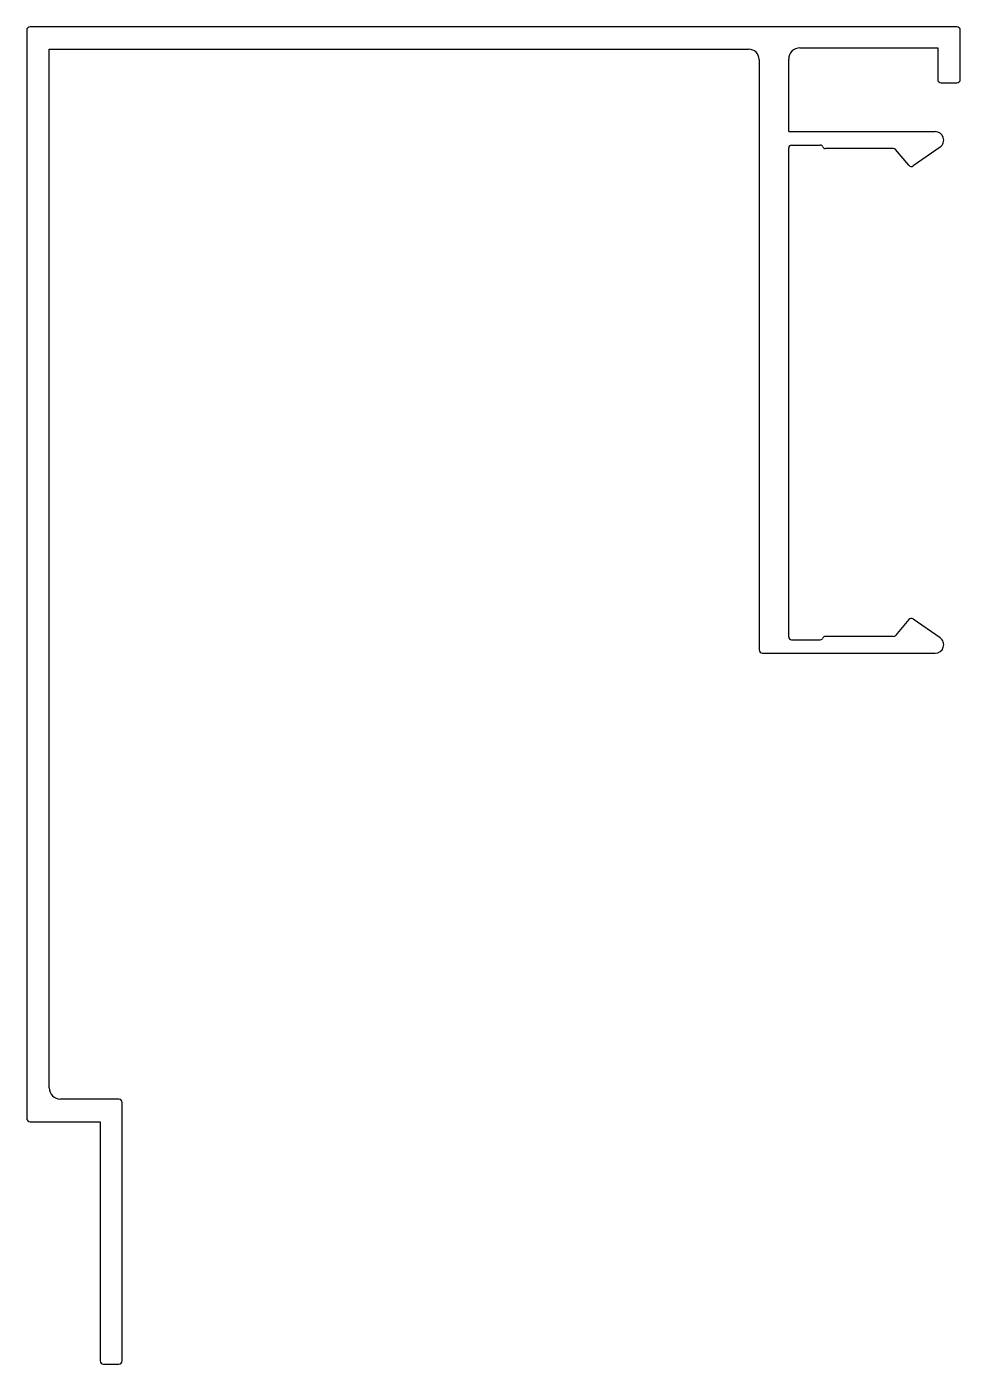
# Model space of a CAD drawing. Extents: x 1421 to 1504, y 676 to 795.
import ezdxf

# ---------------------------------------------------------------- set-up
doc = ezdxf.new("R2010")
doc.units = 0
doc.layers.get('0').update_dxf_attribs({"linetype": 'CONTINUOUS'})

msp = doc.modelspace()

# ---------------------------------------------------------------- linework, layer by layer
for p, q in [((1420.87, 794.63), (1420.87, 698.23)), ((1503.26, 794.93), (1421.17, 794.93)), ((1503.56, 790.26), (1503.56, 794.63)), ((1422.87, 700.93), (1422.87, 792.94)), ((1422.87, 792.94), (1484.81, 792.94)), ((1489.36, 793.06), (1501.56, 793.06)), ((1501.56, 793.06), (1501.56, 790.26)), ((1485.75, 792.02), (1485.75, 739.73)), ((1488.36, 785.64), (1488.36, 792.06)), ((1501.86, 789.96), (1503.26, 789.96)), ((1488.36, 785.64), (1501.34, 785.64)), ((1488.61, 784.44), (1491.16, 784.44)), ((1488.36, 740.88), (1488.36, 784.19)), ((1497.63, 784.14), (1491.61, 784.14)), ((1498.99, 782.66), (1497.82, 784.05)), ((1501.77, 784.27), (1499.4, 782.6)), ((1498.99, 742.41), (1497.82, 741.01)), ((1501.77, 740.79), (1499.4, 742.46)), ((1488.61, 740.63), (1491.16, 740.63)), ((1497.63, 740.92), (1491.61, 740.92)), ((1486.05, 739.43), (1501.34, 739.43)), ((1429.02, 699.93), (1423.87, 699.93)), ((1429.32, 676.74), (1429.32, 699.63)), ((1421.17, 697.93), (1427.37, 697.93)), ((1427.37, 697.93), (1427.37, 676.74)), ((1427.67, 676.44), (1429.02, 676.44))]:
    msp.add_line(p, q)
for centre, radius, start, end in [((1421.17, 794.63), 0.3, 90, 180), ((1503.26, 794.63), 0.3, 0, 90), ((1484.8, 791.99), 0.953, 1.4875, 89.3839), ((1489.36, 792.06), 1, 90, 180), ((1501.86, 790.26), 0.3, 180, 270), ((1503.26, 790.26), 0.3, 270, 0), ((1501.34, 784.89), 0.75, 305.1466, 90), ((1488.61, 784.19), 0.25, 90, 180), ((1491.16, 784.19), 0.25, 24.3427, 90), ((1491.61, 784.39), 0.25, 204.3427, 270), ((1497.63, 783.89), 0.25, 40, 90), ((1499.22, 782.85), 0.3, 220, 305.1466), ((1499.22, 742.22), 0.3, 54.8534, 140), ((1488.61, 740.88), 0.25, 180, 270), ((1491.16, 740.88), 0.25, 270, 335.6573), ((1491.61, 740.67), 0.25, 90, 155.6573), ((1497.63, 741.17), 0.25, 270, 320), ((1501.34, 740.18), 0.75, 270, 54.8534), ((1486.05, 739.73), 0.3, 180, 270), ((1423.87, 700.93), 1, 180, 270), ((1429.02, 699.63), 0.3, 0, 90), ((1421.17, 698.23), 0.3, 180, 270), ((1427.67, 676.74), 0.3, 180, 270), ((1429.02, 676.74), 0.3, 270, 0)]:
    msp.add_arc(centre, radius, start, end)

doc.saveas('drawing.dxf')
